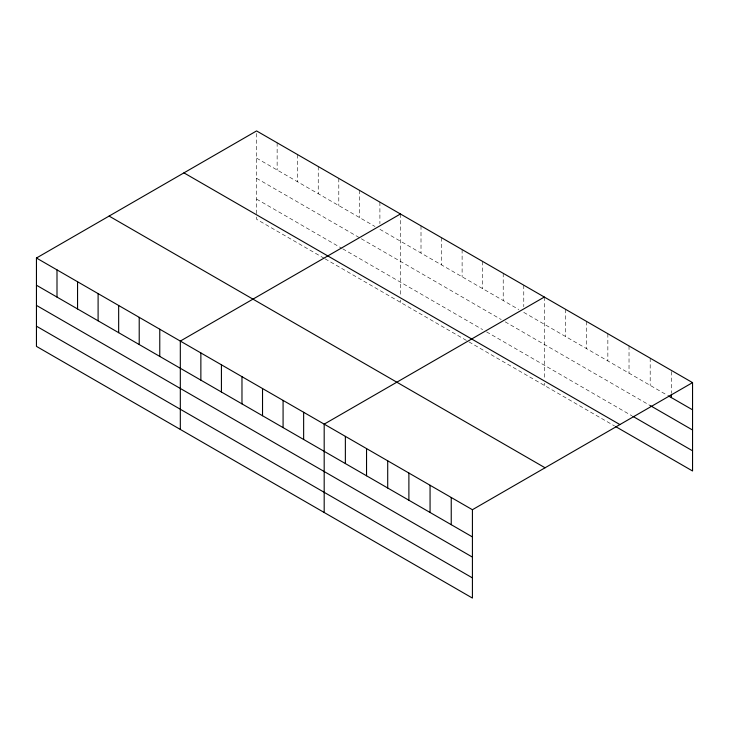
<?xml version="1.0" encoding="UTF-8"?>
<svg xmlns="http://www.w3.org/2000/svg" width="729" height="729" viewBox="0 0 729 729"><rect width="100%" height="100%" fill="white"/><g stroke="black" fill="none" stroke-linecap="round" stroke-linejoin="round"><path stroke-width="0.55" stroke-dasharray="3.65 2.73" d="M256.581 213.67L256.581 130.928M256.581 158.129L375.007 226.491M379.9 229.325L518.875 309.561M523.768 312.386L667.527 395.382M256.581 178.304L359.351 237.636M361.302 238.766L501.26 319.566M505.17 321.826L650.195 405.561M256.581 199.099L341.728 248.261M342.712 248.826L482.662 329.626M486.58 331.886L631.915 415.794M324.113 258.266L256.581 219.283L256.581 214.8M325.098 258.831L467.982 341.327M468.966 341.892L614.583 425.973M671.373 371.535L671.373 393.068M650.195 358.176L650.195 385.377M629.027 345.947L629.027 373.148M607.849 333.727L607.849 360.928M586.672 321.498L586.672 348.699M565.494 309.269L565.494 336.47M544.326 297.049L544.326 378.679M544.326 383.162L544.326 385.404M523.768 285.185L523.768 306.718M503.22 273.311L503.22 300.512M482.662 261.447L482.662 288.648M462.113 249.582L462.113 276.783M441.555 237.718L441.555 264.919M421.007 225.853L421.007 253.054M400.449 213.989L400.449 295.619M400.449 300.102L400.449 302.344M379.9 202.115L379.9 223.657M359.351 190.251L359.351 217.452M338.794 178.386L338.794 205.587M318.245 166.522L318.245 193.723M297.687 154.657L297.687 181.858M277.138 142.793L277.138 169.994"/><path stroke-width="1.09" d="M472.419 557.102L472.419 509.717L36.45 258.02L36.45 346.375L472.419 598.072L472.419 557.102L36.45 305.396M615.549 426.529L692.55 470.98L692.55 382.625L256.581 130.928L36.45 258.02M400.449 213.989L180.318 341.081L180.318 429.436M544.326 297.049L324.186 424.141L324.186 512.496M472.419 509.717L692.55 382.625M668.484 395.938L692.55 409.826M650.195 405.561L692.55 430.01M632.872 416.35L692.55 450.804M183.936 172.864L619.905 424.57M109.095 216.076L545.064 467.781M36.45 285.221L472.419 536.918M36.45 326.191L472.419 577.897M671.373 394.198L671.373 397.606M451.242 497.497L451.242 524.698M430.064 485.268L430.064 512.469M408.887 473.039L408.887 500.24M387.71 460.819L387.71 488.02M366.541 448.59L366.541 475.791M345.364 436.37L345.364 463.571M303.638 412.277L303.638 439.478M283.08 400.412L283.08 427.613M262.531 388.539L262.531 415.74M241.973 376.674L241.973 403.875M221.425 364.81L221.425 392.011M200.867 352.945L200.867 380.146M159.769 329.216L159.769 356.417M139.212 317.343L139.212 344.553M118.663 305.478L118.663 332.679M98.105 293.614L98.105 320.815M77.556 281.749L77.556 308.95M56.999 269.885L56.999 297.086"/></g></svg>
